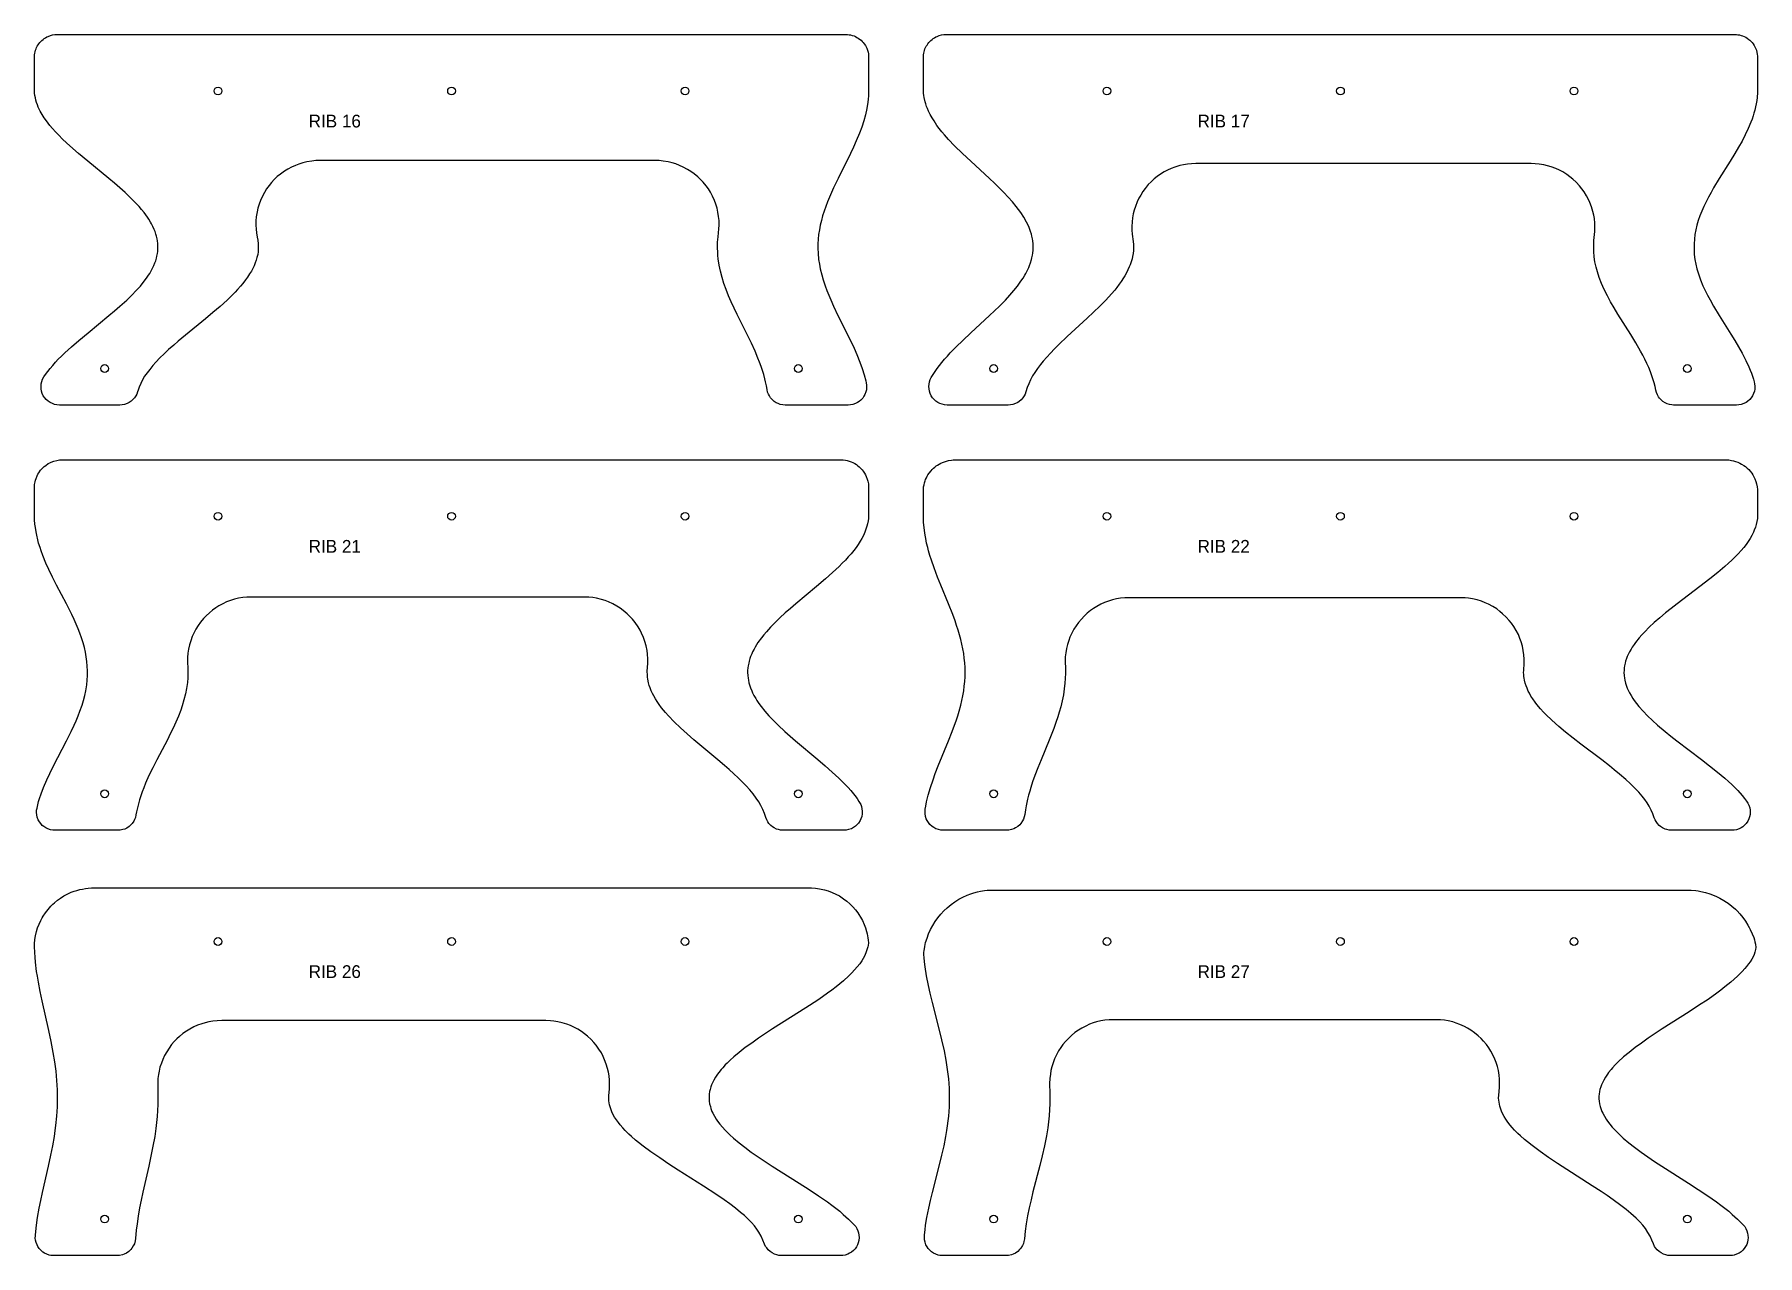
# Model space of a CAD drawing. Header units: millimetres. Extents: x 0 to 4812, y -2332 to 403.
# Drawn here: x 0 to 1889, y -2332 to -993 of the extents above; entities that cross this region are included whole.
import ezdxf
from ezdxf.enums import TextEntityAlignment as Align

# ---------------------------------------------------------------- set-up
doc = ezdxf.new("R2010")
doc.units = ezdxf.units.MM
for name, color, linetype in [('CUT_HOLES', 5, 'Continuous'), ('CUT_OUTSIDE', 1, 'Continuous'), ('LABEL', 7, 'Continuous')]:
    doc.layers.add(name, color=color, linetype=linetype)

msp = doc.modelspace()

# ---------------------------------------------------------------- linework, layer by layer
at = {"layer": 'CUT_HOLES'}
for centre in [(201.2, -1054.8), (457.2, -1054.8), (713.2, -1054.8), (1175.6, -1054.8), (1431.6, -1054.8), (1687.6, -1054.8), (77, -1359.2), (837.4, -1359.2), (1051.4, -1359.2), (1811.8, -1359.2), (201.2, -1521.2), (457.2, -1521.2), (713.2, -1521.2), (1175.6, -1521.2), (1431.6, -1521.2), (1687.6, -1521.2), (77, -1825.6), (837.4, -1825.6), (1051.4, -1825.6), (1811.8, -1825.6), (201.2, -1987.6), (457.2, -1987.6), (713.2, -1987.6), (1175.6, -1987.6), (1431.6, -1987.6), (1687.6, -1987.6), (77, -2292), (837.4, -2292), (1051.4, -2292), (1811.8, -2292)]:
    msp.add_circle(centre, 4.25, dxfattribs=at)
at = {"layer": 'CUT_OUTSIDE'}
for points in [[(27.3, -1399.2), (24.7, -1399), (22.1, -1398.5), (19.6, -1397.7), (17.2, -1396.5), (14.9, -1395), (12.9, -1393.2), (11.2, -1391.2), (9.7, -1389), (8.6, -1386.6), (7.7, -1384), (7.3, -1381.4), (7.2, -1378.7), (7.4, -1376), (8, -1373.4), (8.9, -1370.9), (10.4, -1368.2), (12, -1365.8), (14.5, -1362.5), (17.2, -1359.1), (20, -1355.7), (23.1, -1352.3), (26.1, -1349), (29.7, -1345.5), (33.2, -1342), (40.6, -1335.3), (48.6, -1328.4), (58.8, -1319.9), (81.7, -1301.1), (87.8, -1296), (93.7, -1290.9), (101.2, -1284.1), (106.6, -1278.9), (111.6, -1273.7), (116.1, -1268.7), (120.4, -1263.4), (122.9, -1260), (125.1, -1256.8), (126.4, -1254.8), (128.3, -1251.5), (129.9, -1248.3), (130.9, -1246.3), (132.1, -1243.2), (132.9, -1241.2), (133.8, -1238.1), (134.3, -1235.9), (134.9, -1233), (135.1, -1230.8), (135.4, -1227.7), (135.4, -1224.5), (135.2, -1222.2), (134.9, -1219.2), (134.5, -1217.1), (133.8, -1214), (133.2, -1212), (132.2, -1208.9), (131.4, -1206.9), (129.9, -1203.6), (128.3, -1200.4), (127.2, -1198.5), (125.2, -1195.3), (123.9, -1193.3), (120.1, -1188.2), (117.5, -1184.9), (114.6, -1181.6), (109.8, -1176.4), (104.7, -1171.3), (99.3, -1166.2), (93.6, -1161), (87.6, -1155.9), (81.5, -1150.7), (58.6, -1131.9), (48.3, -1123.4), (38.6, -1114.9), (31.1, -1107.9), (26.2, -1103), (22.9, -1099.6), (19.7, -1095.9), (16.8, -1092.5), (13.1, -1087.7), (10.7, -1084.3), (8.3, -1080.5), (6.4, -1077), (4.2, -1072.4), (3.3, -1070.1), (2.3, -1067.3), (1.6, -1064.9), (1, -1062.2), (0.5, -1059.8), (0.2, -1057.1), (0, -1054.6), (0, -1051.6), (0, -1018), (0.2, -1015.1), (0.4, -1013.4), (0.7, -1011.8), (1.2, -1010.2), (1.7, -1008.7), (2.4, -1007.2), (3.1, -1005.7), (4, -1004.3), (4.9, -1003), (5.9, -1001.7), (7, -1000.5), (8.2, -999.3), (9.4, -998.3), (10.7, -997.3), (12.1, -996.4), (13.5, -995.6), (15, -994.9), (17.4, -994), (19.8, -993.3), (22.3, -993), (25.1, -992.8), (889.5, -992.8), (891.4, -992.9), (893, -993.1), (894.7, -993.4), (896.4, -993.8), (898.5, -994.5), (900, -995.2), (901.6, -996), (903, -996.9), (904.4, -997.8), (906.1, -999.2), (907.3, -1000.4), (908.5, -1001.7), (909.5, -1003), (910.8, -1004.9), (911.6, -1006.3), (912.3, -1007.8), (913.2, -1010.1), (913.8, -1012.4), (914.1, -1014.2), (914.4, -1016.6), (914.4, -1054.8), (914.1, -1060.3), (913.9, -1063.7), (913.5, -1067.1), (912.4, -1073.9), (910.9, -1080.8), (909, -1087.6), (906.8, -1094.4), (904.3, -1101.2), (900.9, -1109.6), (897.8, -1116.5), (894.5, -1123.4), (880.9, -1150.7), (876, -1160.9), (873.7, -1166.1), (871.4, -1171.2), (869.3, -1176.3), (867.4, -1181.4), (865.6, -1186.6), (864, -1191.8), (862.6, -1196.9), (861.4, -1202.1), (860.4, -1207.1), (859.6, -1212.3), (859.1, -1217.4), (858.8, -1222.5), (858.8, -1227.7), (859, -1232.8), (859.6, -1239.5), (860.4, -1244.7), (861.4, -1249.9), (863, -1256.6), (864.5, -1261.9), (866.6, -1268.5), (868.5, -1273.6), (870.6, -1278.8), (872.8, -1284), (875.9, -1290.8), (880.8, -1301.1), (894.5, -1328.5), (898.5, -1336.9), (901.5, -1343.7), (904.9, -1352.3), (907.4, -1359.1), (909.5, -1366.1), (911.2, -1372.7), (911.8, -1375), (912.1, -1377.3), (912.2, -1380.4), (911.9, -1382.4), (911.4, -1384.9), (910.3, -1387.7), (909.3, -1389.5), (907.9, -1391.6), (905.8, -1393.8), (903.9, -1395.4), (902.2, -1396.5), (899.9, -1397.7), (897, -1398.6), (894.5, -1399.1), (892.1, -1399.2), (823, -1399.2), (820.5, -1399.1), (817.5, -1398.5), (815.1, -1397.6), (813.2, -1396.7), (811, -1395.3), (809.1, -1393.7), (807, -1391.4), (805.6, -1389.2), (804.6, -1387.4), (803.7, -1385), (803.1, -1382.3), (802.4, -1378.2), (801.5, -1373.8), (800.7, -1370.4), (799.5, -1365.9), (798.1, -1361.3), (796.6, -1356.8), (794.9, -1352.2), (793.1, -1347.7), (790, -1340.3), (785.9, -1331.4), (781.5, -1322.5), (770.2, -1299.9), (766.9, -1293.1), (763.8, -1286.2), (760.8, -1279.4), (758.2, -1272.7), (755.8, -1266.1), (753.7, -1259.3), (751.9, -1252.5), (750.6, -1245.7), (749.6, -1239), (749.2, -1235.2), (749, -1232.2), (748.8, -1226.2), (748.9, -1220.7), (749.3, -1214.9), (750.3, -1206.1), (750.5, -1201.8), (750.4, -1196.9), (750, -1192.6), (749.2, -1187.8), (748.2, -1183.3), (746.9, -1178.9), (745.4, -1174.9), (743.3, -1170.1), (741, -1165.8), (738.7, -1162.2), (736.4, -1159), (732.9, -1154.7), (729.9, -1151.5), (727.1, -1148.8), (723, -1145.5), (719.6, -1143.1), (716, -1140.8), (711.1, -1138.2), (707.2, -1136.4), (702.9, -1134.8), (698.9, -1133.6), (694.6, -1132.5), (689.2, -1131.7), (684.9, -1131.2), (680.6, -1131.1), (312.9, -1131.1), (308.3, -1131.2), (304, -1131.7), (298.5, -1132.6), (294.3, -1133.6), (289.9, -1134.9), (286, -1136.4), (281.8, -1138.3), (277.7, -1140.5), (274, -1142.7), (269.6, -1146), (266.2, -1148.7), (262.9, -1151.9), (259.8, -1155.3), (257.1, -1158.5), (254.4, -1162.3), (252.2, -1166), (249.6, -1170.8), (247.8, -1174.8), (246.2, -1179.1), (245, -1183.2), (244.1, -1187.4), (243.2, -1192.8), (242.8, -1197.1), (242.7, -1202), (242.9, -1206.3), (243.3, -1210.5), (244.1, -1215), (244.7, -1218.4), (245.2, -1222.3), (245.4, -1226.4), (245.3, -1229.1), (245.1, -1231.3), (244.7, -1234.1), (243.9, -1237.5), (243.1, -1240.5), (242.1, -1243.2), (240.8, -1246.4), (239.6, -1248.9), (237.8, -1252.3), (235.9, -1255.5), (233.7, -1258.9), (231.5, -1262), (228.5, -1265.8), (226, -1268.8), (222.6, -1272.7), (219.9, -1275.5), (215.6, -1279.9), (211.1, -1284.1), (203.4, -1291.1), (195.5, -1297.9), (187.5, -1304.6), (165.5, -1322.6), (157.7, -1329.1), (152.6, -1333.6), (147.1, -1338.5), (142.2, -1343.1), (137.5, -1347.6), (133.2, -1352.2), (129.9, -1355.8), (126.3, -1360.2), (123.5, -1363.8), (120.8, -1367.7), (118.6, -1371.5), (116.5, -1375.7), (114.9, -1379.5), (113.6, -1383), (113, -1384.9), (112.1, -1387.4), (111.1, -1389.3), (109.7, -1391.4), (107.6, -1393.7), (106, -1395), (103.9, -1396.5), (101.6, -1397.6), (98.7, -1398.6), (96.2, -1399.1), (93.7, -1399.2), (27.3, -1399.2)], [(1000.5, -1399.2), (997.6, -1399), (995, -1398.4), (992.5, -1397.6), (990.2, -1396.4), (988.1, -1394.9), (986.1, -1393.2), (984.4, -1391.2), (983, -1389), (981.9, -1386.6), (981.1, -1384.1), (980.6, -1381.6), (980.4, -1379), (980.6, -1376.4), (981.2, -1373.8), (982, -1371.3), (983.1, -1369.1), (985.1, -1365.9), (987.3, -1362.5), (989.6, -1359.1), (992, -1355.9), (994.8, -1352.5), (997.6, -1349), (1000.8, -1345.5), (1003.9, -1342), (1010.5, -1335.3), (1017.6, -1328.4), (1026.6, -1319.9), (1047, -1301.1), (1052.4, -1296), (1057.7, -1290.9), (1064.3, -1284.1), (1069.1, -1278.9), (1073.6, -1273.7), (1077.6, -1268.7), (1081.4, -1263.4), (1083.7, -1260), (1085.6, -1256.8), (1086.7, -1254.8), (1088.5, -1251.5), (1089.9, -1248.3), (1090.8, -1246.2), (1091.9, -1243.1), (1092.9, -1239.8), (1093.4, -1237.7), (1094, -1234.7), (1094.3, -1232.5), (1094.6, -1229.4), (1094.7, -1227.4), (1094.7, -1224.3), (1094.6, -1222.3), (1094.3, -1219.2), (1094, -1217.1), (1093.4, -1214), (1092.8, -1212), (1091.9, -1208.9), (1091.2, -1206.9), (1089.9, -1203.6), (1087.4, -1198.5), (1084.5, -1193.3), (1081.2, -1188.2), (1078.8, -1184.9), (1076.2, -1181.6), (1072, -1176.4), (1067.5, -1171.3), (1062.7, -1166.2), (1057.6, -1161), (1052.3, -1155.9), (1046.9, -1150.7), (1026.5, -1131.9), (1017.3, -1123.4), (1008.7, -1114.9), (1002.1, -1107.9), (997.7, -1103), (994.8, -1099.6), (991.9, -1095.9), (989.3, -1092.5), (986.1, -1087.7), (983.9, -1084.3), (981.8, -1080.5), (980.1, -1077), (978.8, -1074.1), (978, -1071.9), (977, -1069), (976.3, -1066.7), (975.3, -1062.1), (974.9, -1059.8), (974.6, -1057.1), (974.4, -1054.7), (974.4, -1051.6), (974.4, -1018.1), (974.6, -1015.1), (974.8, -1013.5), (975.1, -1011.9), (975.6, -1010.3), (976.1, -1008.7), (976.8, -1007.2), (977.5, -1005.8), (978.4, -1004.4), (979.3, -1003), (980.3, -1001.7), (981.4, -1000.5), (982.6, -999.3), (983.9, -998.3), (985.2, -997.3), (986.6, -996.4), (988, -995.6), (989.5, -994.9), (991.9, -994), (994.3, -993.3), (996.8, -993), (999.6, -992.8), (1863.8, -992.8), (1865.7, -992.9), (1867.3, -993.1), (1869, -993.4), (1870.7, -993.8), (1872.3, -994.3), (1874.3, -995.2), (1875.8, -995.9), (1877.4, -996.9), (1879.2, -998.2), (1880.5, -999.2), (1881.7, -1000.4), (1882.9, -1001.7), (1883.9, -1003.1), (1885.2, -1004.9), (1886, -1006.4), (1886.7, -1007.9), (1887.6, -1010.2), (1888.2, -1012.5), (1888.5, -1014.3), (1888.8, -1016.7), (1888.8, -1053.1), (1888.7, -1056.5), (1888.3, -1062), (1887.9, -1065.4), (1887.3, -1068.8), (1886.7, -1072.3), (1885.8, -1075.7), (1884.9, -1079.1), (1884, -1082.2), (1882.8, -1085.6), (1881.5, -1089.1), (1878.7, -1095.9), (1875.4, -1102.8), (1871.8, -1109.8), (1868, -1116.5), (1863.9, -1123.4), (1858.7, -1131.9), (1846.9, -1150.7), (1840.7, -1160.9), (1837.8, -1166.1), (1835, -1171.2), (1832.4, -1176.3), (1829.9, -1181.4), (1827.7, -1186.6), (1825.7, -1191.8), (1823.9, -1196.9), (1822.4, -1202.1), (1821.2, -1207.2), (1820.2, -1212.3), (1819.6, -1217.4), (1819.2, -1222.6), (1819.2, -1227.7), (1819.3, -1231), (1819.5, -1234.3), (1820.2, -1239.5), (1821.1, -1244.8), (1822.4, -1249.9), (1823.3, -1253.3), (1824.4, -1256.6), (1826.3, -1261.9), (1829, -1268.6), (1831.4, -1273.7), (1834, -1278.8), (1836.7, -1284), (1840.5, -1290.8), (1846.7, -1301.1), (1859.6, -1321.6), (1863.8, -1328.4), (1867.9, -1335.3), (1871.8, -1342.2), (1876.1, -1350.5), (1879.2, -1357.4), (1880.8, -1361), (1882.1, -1364.4), (1884.3, -1371), (1885.1, -1373.7), (1885.6, -1376.1), (1885.9, -1378.7), (1885.7, -1381.9), (1885.3, -1383.9), (1884.5, -1386.5), (1883.2, -1389.3), (1881.7, -1391.5), (1880.3, -1393.1), (1877.9, -1395.2), (1876.2, -1396.3), (1873.8, -1397.5), (1870.9, -1398.6), (1868.3, -1399), (1865.8, -1399.2), (1796.8, -1399.2), (1794.7, -1399.1), (1792.2, -1398.6), (1789.8, -1397.9), (1787.5, -1396.8), (1785, -1395.2), (1783.1, -1393.6), (1781.4, -1391.8), (1780.2, -1390.1), (1779, -1388), (1778, -1385.6), (1777.3, -1383.1), (1776.5, -1379), (1775.4, -1374.7), (1774.5, -1371.6), (1773.1, -1367.2), (1771.4, -1362.7), (1769.6, -1358.2), (1767.5, -1353.6), (1765.4, -1349.1), (1763, -1344.6), (1760.6, -1340.1), (1755.4, -1331), (1749.9, -1322), (1735.7, -1299.4), (1731.7, -1292.7), (1727.8, -1285.9), (1724.2, -1279.4), (1720.8, -1272.5), (1717.9, -1265.9), (1715.3, -1259.2), (1713.3, -1253.2), (1711.9, -1248), (1710.6, -1242.1), (1709.8, -1236.8), (1709.3, -1230.8), (1709.2, -1227.6), (1709.2, -1224.3), (1709.5, -1218.7), (1710.5, -1208.8), (1710.6, -1204.2), (1710.4, -1199.7), (1709.9, -1194.8), (1709.3, -1191), (1708.3, -1186.8), (1706.8, -1181.8), (1705.1, -1177.2), (1703.5, -1173.7), (1701.4, -1169.9), (1698.7, -1165.4), (1696.2, -1162), (1693.5, -1158.7), (1690, -1154.8), (1686.4, -1151.6), (1683.1, -1148.8), (1679.7, -1146.4), (1675.2, -1143.6), (1671.7, -1141.8), (1667.8, -1140), (1662.7, -1138.1), (1658.5, -1136.8), (1654.5, -1135.9), (1649.3, -1135), (1645, -1134.6), (1640.5, -1134.5), (1273.1, -1134.5), (1268.5, -1134.6), (1264, -1135.1), (1259.5, -1135.8), (1255.4, -1136.7), (1250.2, -1138.3), (1246.2, -1139.8), (1242, -1141.6), (1238.4, -1143.6), (1234.5, -1145.9), (1230.8, -1148.5), (1227.5, -1151.2), (1224, -1154.4), (1221, -1157.5), (1217.5, -1161.6), (1215, -1165.1), (1212.6, -1168.9), (1210.6, -1172.5), (1208.7, -1176.4), (1206.8, -1181.4), (1205.5, -1185.5), (1204.5, -1189.5), (1203.6, -1193.9), (1203.1, -1198.2), (1202.8, -1203.3), (1202.9, -1207.5), (1203.2, -1211.7), (1204.4, -1219.8), (1204.7, -1223.2), (1204.7, -1227.7), (1204.6, -1229.9), (1204.2, -1233.2), (1203.7, -1236.2), (1203.1, -1238.9), (1202.2, -1242), (1201.1, -1245.3), (1200.1, -1247.8), (1198.6, -1251.1), (1197, -1254.4), (1195.2, -1257.5), (1193.7, -1259.9), (1191.3, -1263.6), (1189.2, -1266.5), (1186.3, -1270.4), (1184.1, -1273.1), (1180.7, -1277.1), (1174.3, -1284.1), (1167.8, -1290.8), (1160.9, -1297.5), (1153.8, -1304.1), (1132.2, -1324), (1123, -1332.8), (1118.1, -1337.7), (1113.8, -1342.2), (1109.7, -1346.7), (1105.8, -1351.3), (1102.9, -1354.8), (1099.6, -1359.2), (1096.6, -1363.5), (1094.2, -1367.3), (1091.8, -1371.7), (1089.9, -1375.9), (1088.3, -1379.9), (1086.9, -1384.6), (1085.9, -1387.2), (1085, -1389), (1083.6, -1391.2), (1081.5, -1393.6), (1079.5, -1395.2), (1077.8, -1396.4), (1075.5, -1397.6), (1072.5, -1398.6), (1070, -1399), (1067.5, -1399.2), (1000.5, -1399.2)], [(22.4, -1865.6), (20, -1865.5), (17.5, -1865), (14.6, -1864), (12.3, -1862.9), (10.2, -1861.5), (8.6, -1860.2), (6.9, -1858.3), (5.4, -1856.2), (4.2, -1854), (3.1, -1851.1), (2.6, -1848.7), (2.3, -1846.1), (2.4, -1843.6), (2.8, -1841.2), (3.6, -1837.7), (4.6, -1834), (5.7, -1830.6), (7.3, -1825.7), (9.9, -1818.7), (13.5, -1810.3), (16.7, -1803.3), (20.8, -1794.9), (35.1, -1767.5), (40.3, -1757.3), (43.5, -1750.5), (45.7, -1745.4), (47.9, -1740.2), (49.9, -1735), (52.2, -1728.3), (53.8, -1723.1), (55.1, -1717.9), (56.2, -1712.7), (57.3, -1706.1), (57.8, -1701), (58.1, -1695.8), (58.2, -1690.7), (57.9, -1685.5), (57.5, -1680.4), (56.8, -1675.3), (55.8, -1670.2), (54.7, -1665), (53.3, -1659.9), (51.6, -1654.7), (49.8, -1649.6), (47.9, -1644.6), (45.7, -1639.4), (43.5, -1634.3), (41, -1629.1), (35, -1617.1), (24.3, -1596.6), (19.9, -1588.1), (15.8, -1579.6), (12.6, -1572.6), (9.1, -1564.1), (7.3, -1559.1), (6.1, -1555.5), (4.6, -1550.6), (3.6, -1546.9), (2.5, -1542.1), (1.7, -1538.4), (1, -1533.6), (0.5, -1529.8), (0.2, -1525), (0, -1521.3), (0, -1489.3), (0.2, -1486.3), (0.7, -1483.4), (1.1, -1481.7), (1.7, -1479.8), (3, -1476.7), (3.8, -1475.2), (4.8, -1473.5), (6.8, -1470.7), (8.1, -1469.3), (9.3, -1468), (10.7, -1466.7), (12.3, -1465.4), (15.1, -1463.5), (16.8, -1462.6), (18.4, -1461.9), (21.2, -1460.8), (24.4, -1459.9), (27.4, -1459.4), (30.9, -1459.3), (884.3, -1459.3), (886.4, -1459.4), (889, -1459.7), (891, -1460.2), (892.9, -1460.7), (895.1, -1461.5), (897, -1462.3), (899.3, -1463.5), (901, -1464.6), (902.7, -1465.8), (904.2, -1467.1), (905.8, -1468.7), (907.2, -1470.3), (908.5, -1471.9), (909.9, -1474), (910.9, -1475.8), (911.8, -1477.6), (912.9, -1480.4), (913.5, -1482.7), (914.1, -1485.6), (914.4, -1488.3), (914.4, -1519.4), (914.2, -1523.5), (913.9, -1526.2), (913.2, -1529.6), (912.6, -1532), (911.5, -1535.4), (910.3, -1538.8), (908.7, -1542.2), (907, -1545.5), (905.2, -1548.6), (903, -1552), (900.6, -1555.4), (898, -1558.9), (895.1, -1562.3), (892.1, -1565.7), (889, -1569.2), (885.5, -1572.7), (882, -1576.2), (874.9, -1582.9), (867.1, -1589.8), (857.1, -1598.3), (834.6, -1617.1), (828.6, -1622.2), (822.9, -1627.3), (817.2, -1632.5), (811.9, -1637.7), (806.9, -1642.8), (802.3, -1647.8), (799.4, -1651.3), (796.8, -1654.6), (793.1, -1659.7), (789.9, -1664.9), (788.8, -1666.8), (787.2, -1670), (786.3, -1672), (785, -1675.1), (784.3, -1677.1), (783.4, -1680.2), (782.9, -1682.3), (782.3, -1685.4), (782, -1687.4), (781.8, -1690.5), (781.8, -1692.6), (781.9, -1695.8), (782.2, -1698.9), (782.6, -1701.1), (783.2, -1704), (783.8, -1706.2), (784.9, -1709.5), (786.2, -1712.6), (787.1, -1714.7), (788.7, -1717.9), (790.6, -1721.2), (791.9, -1723.2), (794, -1726.4), (796.5, -1729.8), (800.7, -1735.1), (805.1, -1740.1), (810, -1745.3), (815.2, -1750.4), (822.5, -1757.2), (828.3, -1762.3), (834.3, -1767.5), (858.8, -1788), (866.8, -1794.8), (874.6, -1801.7), (881.8, -1808.4), (885.4, -1812), (888.8, -1815.4), (891.9, -1818.8), (894.8, -1822), (899.1, -1827.4), (901.7, -1830.9), (903.8, -1834), (904.4, -1835), (905.7, -1837.5), (906.5, -1839.5), (907.1, -1842.1), (907.4, -1844.7), (907.4, -1847.4), (906.8, -1850.5), (906, -1853.1), (905.1, -1855), (903.4, -1857.7), (901.6, -1859.7), (900.1, -1861.1), (897.9, -1862.7), (895.5, -1863.9), (892.5, -1864.9), (889.9, -1865.4), (887.3, -1865.6), (820.6, -1865.6), (817.9, -1865.4), (815.5, -1864.9), (813.5, -1864.3), (810.8, -1863), (809.1, -1861.9), (807.2, -1860.3), (805.1, -1858.1), (803.9, -1856.5), (802.7, -1854.3), (801.6, -1851.6), (800.2, -1847.3), (798.4, -1842.8), (796.3, -1838.5), (793.9, -1834.3), (791.2, -1830.2), (787.8, -1825.7), (784.1, -1821.3), (780.1, -1816.9), (775.9, -1812.4), (771.4, -1808), (766.7, -1803.6), (761.4, -1798.8), (756.5, -1794.5), (749.1, -1788.2), (722.9, -1766.3), (715.3, -1759.7), (708, -1753.1), (701.4, -1746.7), (695.1, -1740.1), (691.7, -1736.3), (689.7, -1734), (687.5, -1731.2), (684.9, -1727.7), (682.7, -1724.5), (680.7, -1721.3), (678.9, -1718.2), (677.6, -1715.7), (676.1, -1712.5), (674.9, -1709.4), (674, -1706.7), (673.2, -1703.8), (672.4, -1699.9), (672.1, -1697.8), (671.9, -1695.2), (671.8, -1691.3), (672.4, -1682.2), (672.4, -1677.5), (672.1, -1672.6), (671.5, -1668.3), (670.5, -1663.4), (669.2, -1658.6), (667.6, -1654.2), (665.6, -1649.6), (663.8, -1646.1), (661.6, -1642.3), (658.6, -1637.9), (655.5, -1634.1), (652.8, -1631.1), (649.6, -1628.1), (645.4, -1624.5), (642.1, -1622.1), (638.4, -1619.7), (634.1, -1617.3), (629.3, -1615.1), (625.5, -1613.7), (621.4, -1612.4), (616.2, -1611.1), (612, -1610.4), (607.6, -1610), (602.4, -1609.8), (237.9, -1609.8), (232.9, -1609.9), (228.3, -1610.4), (223.8, -1611.2), (219.3, -1612.2), (214.9, -1613.6), (210.6, -1615.2), (206.5, -1617.1), (202.2, -1619.5), (198.8, -1621.6), (195.3, -1624.1), (191.7, -1627), (188.2, -1630.3), (185.2, -1633.5), (182.1, -1637.2), (179.5, -1641), (177, -1644.9), (175, -1648.7), (173, -1653.1), (171.3, -1657.8), (170, -1662.2), (168.9, -1667), (168.2, -1671.2), (167.8, -1676.1), (167.7, -1680.4), (168.1, -1688.5), (168.2, -1692.9), (168, -1698.5), (167.6, -1703.7), (166.7, -1710), (165.5, -1716.1), (163.9, -1722.7), (161.9, -1729.2), (160.3, -1734), (157.8, -1740.5), (155.1, -1746.9), (152, -1753.6), (148.9, -1759.9), (145.7, -1766.4), (134.3, -1788.2), (129.8, -1797), (125.5, -1805.7), (121.9, -1813.9), (119.8, -1818.9), (118.2, -1823.3), (116.6, -1827.7), (115.2, -1832.1), (114, -1836.5), (112.9, -1840.8), (112, -1845.2), (111.3, -1848.8), (110.7, -1851.5), (109.8, -1853.9), (108.9, -1855.7), (107.1, -1858.2), (105.3, -1860.1), (103.8, -1861.4), (101.2, -1863.1), (98.9, -1864.2), (96.9, -1864.9), (93.9, -1865.5), (91.5, -1865.6), (22.4, -1865.6)], [(996.3, -1865.6), (993.7, -1865.4), (991.1, -1864.9), (988.1, -1863.9), (985.7, -1862.6), (983.9, -1861.4), (981.6, -1859.3), (979.9, -1857.2), (978.5, -1854.9), (977.6, -1853), (976.7, -1850.4), (976.2, -1847.3), (976.2, -1844.6), (976.4, -1842.3), (977, -1839.2), (978, -1834.3), (979.7, -1827.2), (982.1, -1818.8), (985, -1810.3), (987.5, -1803.3), (990.8, -1794.9), (1002, -1767.5), (1006.1, -1757.3), (1008.6, -1750.5), (1010.4, -1745.4), (1012.1, -1740.2), (1013.6, -1735.1), (1015.5, -1728.3), (1016.7, -1723.1), (1017.7, -1718), (1018.6, -1712.8), (1019.3, -1707.6), (1019.8, -1702.5), (1020.1, -1697.4), (1020.2, -1692.3), (1020.1, -1687.2), (1019.8, -1682.1), (1019.3, -1677), (1018.6, -1671.9), (1017.7, -1666.7), (1016.7, -1661.6), (1015.5, -1656.5), (1014.1, -1651.3), (1012.6, -1646.3), (1010.9, -1641.1), (1009.2, -1635.9), (1006.7, -1629.1), (1002, -1617.1), (993.5, -1596.6), (990, -1588), (986.2, -1577.9), (983.2, -1569.4), (981.6, -1564.1), (980.1, -1559.1), (979.2, -1555.5), (978, -1550.6), (977, -1545.5), (976.3, -1541.8), (975.6, -1536.9), (975.2, -1533.5), (974.7, -1528.2), (974.4, -1521.6), (974.4, -1493.7), (974.5, -1491.3), (974.7, -1489), (975.1, -1486.8), (975.7, -1484.6), (976.3, -1482.5), (976.9, -1480.9), (977.8, -1478.9), (978.6, -1477.3), (979.4, -1475.9), (980.6, -1474.1), (982.8, -1471.3), (984, -1470), (985.5, -1468.5), (986.8, -1467.4), (988.5, -1466), (990, -1465), (991.9, -1463.9), (993.4, -1463.1), (995.3, -1462.1), (998.5, -1461), (1001.8, -1460.1), (1005.2, -1459.6), (1007, -1459.4), (1009, -1459.4), (1855.1, -1459.4), (1857.4, -1459.5), (1860.2, -1459.9), (1862.5, -1460.4), (1864.7, -1461), (1867.2, -1461.9), (1869.3, -1462.8), (1871.3, -1463.9), (1873.7, -1465.4), (1875.6, -1466.7), (1877.6, -1468.4), (1879.2, -1470), (1880.8, -1471.8), (1882.5, -1474), (1883.8, -1475.9), (1884.9, -1477.9), (1886, -1480.3), (1887.1, -1483), (1887.8, -1485.7), (1888.5, -1489), (1888.7, -1491.9), (1888.8, -1494), (1888.8, -1519.4), (1888.6, -1523.6), (1888.1, -1526.9), (1887.3, -1530.3), (1886.5, -1533.1), (1885.2, -1536.5), (1884.2, -1538.8), (1882.5, -1542.2), (1880.6, -1545.6), (1878.4, -1548.9), (1876.2, -1552), (1873.6, -1555.4), (1870.7, -1558.9), (1867.5, -1562.3), (1864.2, -1565.7), (1860.7, -1569.2), (1856.9, -1572.7), (1853.1, -1576.2), (1845.2, -1582.9), (1836.6, -1589.8), (1825.5, -1598.3), (1800.7, -1617.1), (1794.1, -1622.2), (1787.8, -1627.3), (1781.6, -1632.5), (1775.6, -1637.7), (1770.1, -1642.8), (1765.1, -1647.8), (1761.9, -1651.3), (1759, -1654.6), (1754.9, -1659.7), (1753.5, -1661.7), (1751.3, -1664.9), (1750.2, -1666.8), (1748.4, -1670), (1747.4, -1672), (1746, -1675.1), (1745.2, -1677.2), (1744.2, -1680.2), (1743.6, -1682.3), (1743, -1685.4), (1742.7, -1687.5), (1742.5, -1690.5), (1742.4, -1692.6), (1742.6, -1695.8), (1742.9, -1698.9), (1743.3, -1701.1), (1744.1, -1704.4), (1745.1, -1707.5), (1746, -1709.6), (1747.3, -1712.6), (1748.3, -1714.7), (1750.1, -1717.9), (1752.2, -1721.2), (1753.5, -1723.2), (1756, -1726.5), (1758.6, -1729.8), (1763.3, -1735.1), (1768.2, -1740.1), (1773.6, -1745.3), (1779.3, -1750.4), (1787.4, -1757.2), (1793.8, -1762.3), (1800.4, -1767.5), (1827.5, -1788), (1836.3, -1794.8), (1844.9, -1801.7), (1852.9, -1808.4), (1856.8, -1812), (1860.5, -1815.4), (1864, -1818.8), (1867.1, -1822), (1871.9, -1827.4), (1874.5, -1830.6), (1876.8, -1833.7), (1878.2, -1835.7), (1879.3, -1838.1), (1880.3, -1841), (1880.7, -1843.6), (1880.8, -1845.6), (1880.6, -1848.2), (1880.1, -1850.8), (1879.3, -1853.2), (1878.1, -1855.5), (1876.4, -1858.1), (1874.6, -1860), (1872.7, -1861.7), (1870.9, -1862.8), (1868.6, -1864), (1865.7, -1865), (1863.1, -1865.4), (1860.7, -1865.6), (1794.4, -1865.6), (1791.8, -1865.4), (1789.3, -1864.9), (1787.4, -1864.3), (1784.7, -1863), (1782.6, -1861.6), (1781, -1860.3), (1779, -1858.1), (1777.5, -1856.1), (1776.5, -1854.3), (1775.5, -1851.9), (1774, -1847.5), (1772.2, -1843.4), (1770.1, -1839.2), (1767.8, -1835.4), (1765.4, -1831.8), (1762.5, -1828.1), (1758.6, -1823.7), (1753.6, -1818.5), (1749.3, -1814.2), (1744.5, -1809.9), (1737.6, -1803.9), (1731.8, -1799.2), (1726.4, -1794.9), (1718.2, -1788.5), (1695.1, -1771.1), (1686.6, -1764.5), (1678.3, -1757.9), (1670.9, -1751.7), (1663.2, -1744.9), (1656.8, -1738.7), (1654.2, -1736.1), (1650.9, -1732.4), (1646.7, -1727.5), (1644.9, -1725), (1642.4, -1721.5), (1640.4, -1718.4), (1638.7, -1715.4), (1637.5, -1713), (1636.1, -1709.8), (1635, -1707), (1634.2, -1704.4), (1633.3, -1701.1), (1633, -1698.9), (1632.7, -1696.8), (1632.5, -1694.6), (1632.4, -1692.4), (1632.5, -1690.3), (1633, -1682.4), (1633, -1678), (1632.7, -1673.1), (1632, -1668.5), (1631, -1663.5), (1629.6, -1658.8), (1628.3, -1655.1), (1626.6, -1651), (1624.3, -1646.6), (1621.6, -1642.1), (1619.1, -1638.5), (1616.6, -1635.4), (1613.3, -1631.7), (1609.4, -1628.1), (1606.4, -1625.5), (1602.9, -1622.9), (1598.7, -1620.3), (1594, -1617.7), (1590.4, -1616.1), (1586.3, -1614.5), (1581.6, -1613), (1576.5, -1611.8), (1572.1, -1611.1), (1568.2, -1610.7), (1563, -1610.5), (1200, -1610.5), (1195.1, -1610.7), (1190.5, -1611.1), (1186, -1611.9), (1181.6, -1612.9), (1177.2, -1614.2), (1172.9, -1615.9), (1168.8, -1617.8), (1164.5, -1620), (1160.9, -1622.3), (1157.7, -1624.6), (1154.1, -1627.5), (1150.6, -1630.7), (1147.6, -1633.9), (1144.5, -1637.6), (1141.8, -1641.3), (1139.4, -1645.1), (1137.1, -1649.5), (1135.1, -1653.9), (1133.7, -1657.6), (1132.4, -1661.7), (1131.3, -1666.4), (1130.5, -1670.9), (1130, -1675.4), (1129.8, -1679.7), (1130.1, -1689), (1130.2, -1693.2), (1130, -1699.1), (1129.6, -1704.2), (1128.9, -1710.5), (1127.9, -1717), (1126.6, -1723.5), (1125, -1730.1), (1123.3, -1736.1), (1121.8, -1741), (1119.7, -1747.4), (1117.3, -1754), (1112.3, -1766.8), (1103.4, -1788.4), (1100, -1797), (1096.7, -1805.6), (1094.2, -1812.6), (1092.3, -1818.5), (1091, -1822.8), (1089.8, -1827.1), (1088.7, -1831.4), (1087, -1838.8), (1086.3, -1843.2), (1085.5, -1848.3), (1084.9, -1851), (1084.1, -1853.5), (1083.2, -1855.3), (1081.4, -1858), (1080, -1859.5), (1078.1, -1861.3), (1075.5, -1863), (1073.6, -1864), (1071.1, -1864.8), (1068.1, -1865.4), (1065.6, -1865.6), (996.3, -1865.6)], [(21, -2332), (18.1, -2331.8), (16.1, -2331.4), (13.7, -2330.6), (10.9, -2329.3), (9.2, -2328.2), (7.2, -2326.6), (5.2, -2324.3), (3.7, -2322.2), (2.8, -2320.4), (1.7, -2317.5), (1.1, -2315), (0.9, -2313), (1, -2310.3), (1.1, -2309.2), (2.2, -2298.8), (3.5, -2290.2), (5.2, -2280), (6.9, -2271.5), (8.7, -2263), (15.3, -2233.9), (17.9, -2222), (20, -2211.7), (21.8, -2201.5), (22.8, -2194.7), (23.5, -2189.5), (24.5, -2179.3), (24.9, -2174.1), (25.2, -2169), (25.4, -2163.9), (25.4, -2158.7), (25.3, -2150.2), (25, -2145.1), (24.7, -2139.9), (23.7, -2129.7), (22.3, -2119.5), (20.6, -2109.2), (18.3, -2097.2), (15.7, -2085.2), (8.3, -2052.8), (6.2, -2042.5), (4.3, -2032.2), (3.2, -2025.5), (2.4, -2020.4), (1.2, -2010.1), (0.8, -2004.9), (0.4, -1999.7), (0.1, -1993), (0.1, -1990.2), (0.5, -1985.5), (1.2, -1981.3), (2.3, -1976.6), (3.5, -1972.5), (5.1, -1968.5), (6.9, -1964.6), (8.5, -1961.5), (9.6, -1959.7), (12, -1956.1), (14.9, -1952.3), (17.8, -1949), (20.3, -1946.5), (21.8, -1945.1), (25.1, -1942.4), (28.6, -1939.9), (32.2, -1937.6), (35.9, -1935.6), (40.3, -1933.6), (43.7, -1932.3), (46.3, -1931.5), (49.8, -1930.6), (52.5, -1930), (56, -1929.4), (58.8, -1929.1), (62.4, -1928.8), (65, -1928.8), (851.9, -1928.8), (856.2, -1929.1), (860.5, -1929.7), (862.5, -1930.1), (866, -1930.9), (870.1, -1932.1), (874.6, -1933.8), (878.5, -1935.6), (882.3, -1937.6), (884.1, -1938.7), (887, -1940.7), (890.5, -1943.3), (893.7, -1946.1), (897.1, -1949.5), (899.9, -1952.8), (902.5, -1956.2), (903.7, -1957.9), (905.5, -1960.9), (907.6, -1964.7), (909.6, -1969.1), (910.9, -1972.5), (912.1, -1976.5), (912.8, -1979.3), (913.6, -1983.4), (914, -1986.1), (914.1, -1988.9), (913.8, -1992.1), (913.5, -1993.4), (912.6, -1996.7), (911.4, -2000.1), (909.8, -2003.5), (908.3, -2006.3), (906.9, -2008.6), (904.6, -2012), (902, -2015.3), (899, -2018.8), (895.9, -2022.1), (892.7, -2025.3), (886.8, -2030.6), (882.8, -2034), (878.7, -2037.3), (874, -2040.8), (869.4, -2044.3), (859.7, -2051), (849.4, -2057.9), (838.8, -2064.7), (809.1, -2083.5), (801.2, -2088.6), (793.6, -2093.7), (786.2, -2098.9), (779.2, -2104), (772.6, -2109.2), (766.5, -2114.2), (762.7, -2117.7), (759.2, -2121), (757.3, -2122.9), (754.4, -2126.1), (752.7, -2128.1), (750.1, -2131.3), (748.7, -2133.2), (746.6, -2136.4), (744.7, -2139.7), (743.6, -2141.7), (742.3, -2144.8), (741.5, -2146.9), (740.6, -2149.9), (740.1, -2152), (739.7, -2154.9), (739.5, -2157.1), (739.5, -2160.1), (739.7, -2162.5), (740.1, -2165.7), (740.9, -2168.7), (741.6, -2170.9), (742.7, -2174), (743.7, -2176), (745.4, -2179.3), (747.4, -2182.4), (748.8, -2184.5), (751.3, -2187.8), (754.1, -2191.1), (757.1, -2194.5), (759, -2196.4), (762.4, -2199.7), (766.2, -2203.1), (772.3, -2208.2), (778.8, -2213.3), (785.8, -2218.5), (793.3, -2223.6), (800.9, -2228.7), (808.8, -2233.9), (838.4, -2252.7), (849.1, -2259.5), (859.4, -2266.4), (869.2, -2273.2), (873.9, -2276.7), (878.4, -2280.1), (882.7, -2283.5), (886.6, -2286.8), (892.5, -2292.1), (895.7, -2295.2), (898.6, -2298.4), (900.2, -2300.3), (901.5, -2302.4), (902.6, -2304.8), (903.4, -2307.2), (903.8, -2309.7), (904, -2312.3), (903.7, -2315.4), (903.1, -2317.9), (902.2, -2320.3), (901, -2322.5), (899.5, -2324.6), (897.7, -2326.5), (895.8, -2328.2), (893.6, -2329.5), (891.7, -2330.4), (888.8, -2331.4), (886.3, -2331.9), (883.9, -2332), (818.7, -2332), (816, -2331.8), (813.9, -2331.3), (811.3, -2330.5), (808.5, -2329.1), (806.3, -2327.5), (804.4, -2325.7), (802.7, -2323.7), (801.5, -2321.9), (800.3, -2319.4), (798.6, -2315.2), (796.5, -2310.6), (794.1, -2306.5), (791.9, -2303.1), (789.3, -2299.5), (786, -2295.7), (782.5, -2292.1), (778.3, -2288.2), (774.1, -2284.7), (768.5, -2280.2), (762.1, -2275.3), (756, -2270.9), (747, -2264.7), (733.3, -2255.8), (705.7, -2238.3), (695.4, -2231.7), (685.4, -2225), (675.8, -2218.4), (667.1, -2212), (662, -2207.9), (658.7, -2205.3), (654.4, -2201.5), (651.5, -2198.8), (647.7, -2195), (644.8, -2191.9), (642, -2188.6), (640.1, -2186.2), (638, -2183.3), (635.9, -2180.2), (634.5, -2177.6), (632.9, -2174.3), (631.7, -2171.2), (630.9, -2168.9), (630.4, -2166.8), (629.9, -2164.5), (629.7, -2162.2), (629.5, -2160), (629.5, -2156.9), (630.3, -2149.3), (630.5, -2144.7), (630.3, -2139.7), (629.8, -2134.9), (629.2, -2131), (628.2, -2126.8), (626.8, -2122.1), (625, -2117.2), (623.4, -2113.6), (621.4, -2109.8), (618.8, -2105.7), (615.8, -2101.4), (613.3, -2098.4), (610.3, -2095.2), (606.3, -2091.5), (603, -2088.7), (599.8, -2086.4), (595.7, -2083.8), (591.1, -2081.4), (587.5, -2079.8), (583.4, -2078.2), (578.4, -2076.7), (573.7, -2075.6), (569.4, -2074.9), (565.5, -2074.5), (560.4, -2074.3), (205.3, -2074.3), (200.4, -2074.5), (195.6, -2075), (191.1, -2075.7), (187, -2076.7), (183.3, -2077.8), (178.8, -2079.5), (174.6, -2081.3), (170.3, -2083.6), (166.5, -2086), (162.8, -2088.6), (159.1, -2091.6), (156.2, -2094.2), (153.2, -2097.3), (150.3, -2100.7), (147.5, -2104.6), (145, -2108.4), (142.6, -2112.7), (140.6, -2117), (139.1, -2121), (137.6, -2125.5), (136.6, -2129.7), (135.9, -2133.5), (135.4, -2138), (135.1, -2143.4), (135.4, -2155.4), (135.4, -2161.9), (135.3, -2166.5), (135, -2172.9), (134.5, -2179.6), (133.9, -2186.1), (133.1, -2192.7), (131.8, -2201.4), (129.9, -2212.2), (127.7, -2223.1), (125.3, -2234), (118.8, -2262.4), (117, -2271.2), (115.3, -2279.7), (113.7, -2288.8), (112.5, -2297.1), (111.6, -2304.1), (110.7, -2313.4), (110.4, -2315.9), (109.5, -2319), (108.3, -2321.5), (106.9, -2323.8), (105.5, -2325.5), (103.5, -2327.4), (100.9, -2329.2), (98.4, -2330.4), (96.4, -2331.2), (93.2, -2331.8), (90.6, -2332), (21, -2332)], [(995.6, -2332), (992.6, -2331.8), (990.6, -2331.4), (988.2, -2330.6), (985.4, -2329.3), (983.3, -2327.8), (981.7, -2326.5), (979.6, -2324.2), (978.4, -2322.5), (977.2, -2320.2), (976.2, -2317.3), (975.7, -2314.8), (975.5, -2312.8), (975.6, -2309.2), (976.2, -2303.9), (976.9, -2298.8), (978.3, -2290.2), (980.4, -2280), (982.2, -2271.5), (984.3, -2263), (991.8, -2233.9), (994.8, -2222), (997.1, -2211.7), (999.1, -2201.5), (1000.3, -2194.7), (1001, -2189.6), (1001.7, -2184.4), (1002.2, -2179.3), (1002.7, -2174.1), (1003, -2169), (1003.2, -2163.9), (1003.2, -2158.7), (1003.2, -2153.7), (1003, -2148.6), (1002.7, -2143.4), (1002.2, -2138.3), (1001.7, -2133.2), (1001, -2128), (999.4, -2117.7), (997.4, -2107.5), (994.7, -2095.5), (991.8, -2083.5), (984.3, -2054.5), (981.8, -2044.3), (980, -2035.7), (978, -2025.4), (976.4, -2015.2), (975.8, -2010), (975.3, -2005), (975, -2002.1), (975, -1999.5), (975.2, -1997.4), (975.5, -1995.5), (976, -1993), (976.9, -1988.8), (978.4, -1983.9), (980.2, -1979.2), (982.3, -1974.5), (984.6, -1970), (987.3, -1965.7), (990.2, -1961.6), (993.4, -1957.7), (996.9, -1954), (1000.5, -1950.5), (1002.5, -1948.8), (1004.9, -1946.9), (1009, -1944), (1013.3, -1941.3), (1017.8, -1938.9), (1022.5, -1936.8), (1026.6, -1935.3), (1029.6, -1934.3), (1033.9, -1933.2), (1037, -1932.5), (1041.3, -1931.8), (1044.5, -1931.4), (1048.9, -1931.1), (1051.9, -1931.1), (1811.2, -1931.1), (1816.1, -1931.2), (1821.2, -1931.7), (1823.7, -1932.1), (1826.8, -1932.6), (1831.7, -1933.8), (1836.6, -1935.3), (1841.4, -1937.1), (1843.7, -1938.1), (1847.6, -1940), (1852, -1942.6), (1854.7, -1944.3), (1856.7, -1945.7), (1860.7, -1948.8), (1864.6, -1952.2), (1866.4, -1954), (1869.4, -1957.2), (1872.6, -1961.1), (1875.6, -1965.2), (1878.3, -1969.5), (1879.8, -1972.2), (1880.9, -1974.5), (1883, -1979.2), (1884.6, -1983.2), (1885.4, -1985.7), (1886, -1987.9), (1886.6, -1990.6), (1886.8, -1994.1), (1886.6, -1996.3), (1886, -1999.1), (1885, -2002), (1884.2, -2003.6), (1882.4, -2006.9), (1880.6, -2009.8), (1879, -2012), (1876.7, -2015), (1875, -2017.1), (1872, -2020.5), (1867, -2025.5), (1863.3, -2028.9), (1859.6, -2032.1), (1853.1, -2037.4), (1848.7, -2040.8), (1844.1, -2044.3), (1834.5, -2051), (1824.2, -2057.9), (1813.7, -2064.7), (1784.2, -2083.5), (1776.4, -2088.6), (1768.8, -2093.7), (1761.5, -2098.9), (1754.5, -2104), (1747.9, -2109.2), (1741.9, -2114.2), (1736.2, -2119.5), (1732.9, -2122.8), (1729.8, -2126.1), (1728.2, -2128.1), (1725.6, -2131.3), (1724.2, -2133.2), (1722.1, -2136.4), (1720.2, -2139.7), (1719.1, -2141.7), (1717.8, -2144.8), (1717, -2146.9), (1716.1, -2149.9), (1715.7, -2152), (1715.2, -2155), (1715, -2157.1), (1715, -2160.1), (1715.2, -2162.5), (1715.7, -2165.7), (1716.4, -2168.7), (1717.1, -2170.9), (1718.3, -2174), (1719.2, -2176), (1720.9, -2179.3), (1722.9, -2182.4), (1724.3, -2184.5), (1726.8, -2187.8), (1729.5, -2191.1), (1732.6, -2194.5), (1734.4, -2196.4), (1737.8, -2199.7), (1741.5, -2203.1), (1747.7, -2208.2), (1754.1, -2213.3), (1761.1, -2218.5), (1768.5, -2223.6), (1776, -2228.7), (1783.9, -2233.9), (1813.3, -2252.7), (1823.9, -2259.5), (1834.2, -2266.4), (1843.9, -2273.2), (1848.6, -2276.7), (1853, -2280.1), (1857.3, -2283.5), (1861.1, -2286.8), (1867, -2292.1), (1870.2, -2295.2), (1873.2, -2298.4), (1874.7, -2300.3), (1876.1, -2302.5), (1877.1, -2304.8), (1877.9, -2307.3), (1878.3, -2309.8), (1878.5, -2312.4), (1878.3, -2314.9), (1877.7, -2317.4), (1876.9, -2319.8), (1875.7, -2322.1), (1874.3, -2324.2), (1872.6, -2326.2), (1870.7, -2327.9), (1868.5, -2329.3), (1865.8, -2330.6), (1863.3, -2331.4), (1861.3, -2331.8), (1858.4, -2332), (1793.2, -2332), (1790.4, -2331.8), (1788.3, -2331.3), (1785.8, -2330.5), (1783, -2329.1), (1780.8, -2327.6), (1778.8, -2325.7), (1777.1, -2323.7), (1776, -2321.9), (1774.7, -2319.2), (1773, -2315), (1771, -2310.7), (1768.7, -2306.6), (1765.9, -2302.4), (1763.2, -2298.8), (1759.9, -2295.1), (1755.8, -2290.9), (1749.9, -2285.7), (1744.7, -2281.4), (1739.1, -2277), (1730.7, -2270.9), (1723.9, -2266.2), (1717.4, -2261.8), (1707.6, -2255.4), (1679.9, -2237.8), (1669.6, -2231.1), (1659.7, -2224.5), (1650.5, -2218), (1641.6, -2211.4), (1636.6, -2207.3), (1633.4, -2204.6), (1629.1, -2200.8), (1626.2, -2198.1), (1622.5, -2194.4), (1619.8, -2191.5), (1617.7, -2189), (1615, -2185.6), (1613, -2182.6), (1611.1, -2179.5), (1609.7, -2176.9), (1608.1, -2173.6), (1607, -2170.5), (1606.3, -2168.1), (1605.8, -2166), (1605.4, -2163.7), (1605.1, -2161.5), (1605, -2159.4), (1605.1, -2156.2), (1606, -2147.8), (1606.1, -2143.5), (1606, -2138.6), (1605.5, -2134.1), (1604.7, -2129.2), (1603.6, -2124.5), (1602.3, -2120.4), (1600.9, -2116.7), (1598.7, -2112), (1596.4, -2107.7), (1594.1, -2104.1), (1591.7, -2100.7), (1588.4, -2096.7), (1585.7, -2093.9), (1582.5, -2090.9), (1578.5, -2087.6), (1574.6, -2084.8), (1570.9, -2082.6), (1567.4, -2080.7), (1562.4, -2078.5), (1558.4, -2077), (1554.7, -2075.8), (1549.6, -2074.6), (1545.5, -2074), (1541.2, -2073.5), (1536.1, -2073.3), (1183, -2073.3), (1178.1, -2073.5), (1173.5, -2074), (1169, -2074.7), (1164.3, -2075.8), (1160.6, -2076.9), (1156.6, -2078.4), (1152.4, -2080.3), (1148.1, -2082.5), (1144.3, -2084.9), (1140.5, -2087.5), (1136.7, -2090.6), (1133.4, -2093.8), (1130.1, -2097.3), (1127.4, -2100.6), (1125.1, -2103.8), (1122.6, -2107.6), (1120.3, -2111.8), (1118.2, -2116.3), (1116.6, -2120.6), (1115.2, -2125.2), (1114.3, -2129), (1113.6, -2133.2), (1113, -2137.7), (1112.8, -2143.2), (1113.2, -2154.3), (1113.2, -2160.8), (1113.1, -2165.6), (1112.8, -2171.9), (1112.3, -2178.7), (1111.6, -2185.5), (1110.7, -2192), (1109.3, -2200.6), (1107.1, -2211.6), (1104.6, -2222.5), (1101.9, -2233.4), (1094.5, -2262), (1092.4, -2270.8), (1090.4, -2279.6), (1088.7, -2288.4), (1087.2, -2297.2), (1086, -2305.4), (1085.2, -2313.8), (1084.7, -2316.6), (1084.1, -2318.6), (1083, -2321.1), (1081.3, -2323.9), (1079.9, -2325.5), (1078, -2327.4), (1075.3, -2329.2), (1072.9, -2330.4), (1070.9, -2331.1), (1067.7, -2331.8), (1065.1, -2331.9), (995.6, -2332)]]:
    msp.add_lwpolyline(points, close=True, dxfattribs=at)

# ---------------------------------------------------------------- texts
at = {"layer": 'LABEL'}
for s, p in [('RIB 16', (329.2, -1087.8)), ('RIB 17', (1303.6, -1087.8)), ('RIB 21', (329.2, -1554.2)), ('RIB 22', (1303.6, -1554.2)), ('RIB 26', (329.2, -2020.6)), ('RIB 27', (1303.6, -2020.6))]:
    msp.add_text(s, height=14, dxfattribs=at).set_placement(p, align=Align.MIDDLE_CENTER)

doc.saveas('drawing.dxf')
